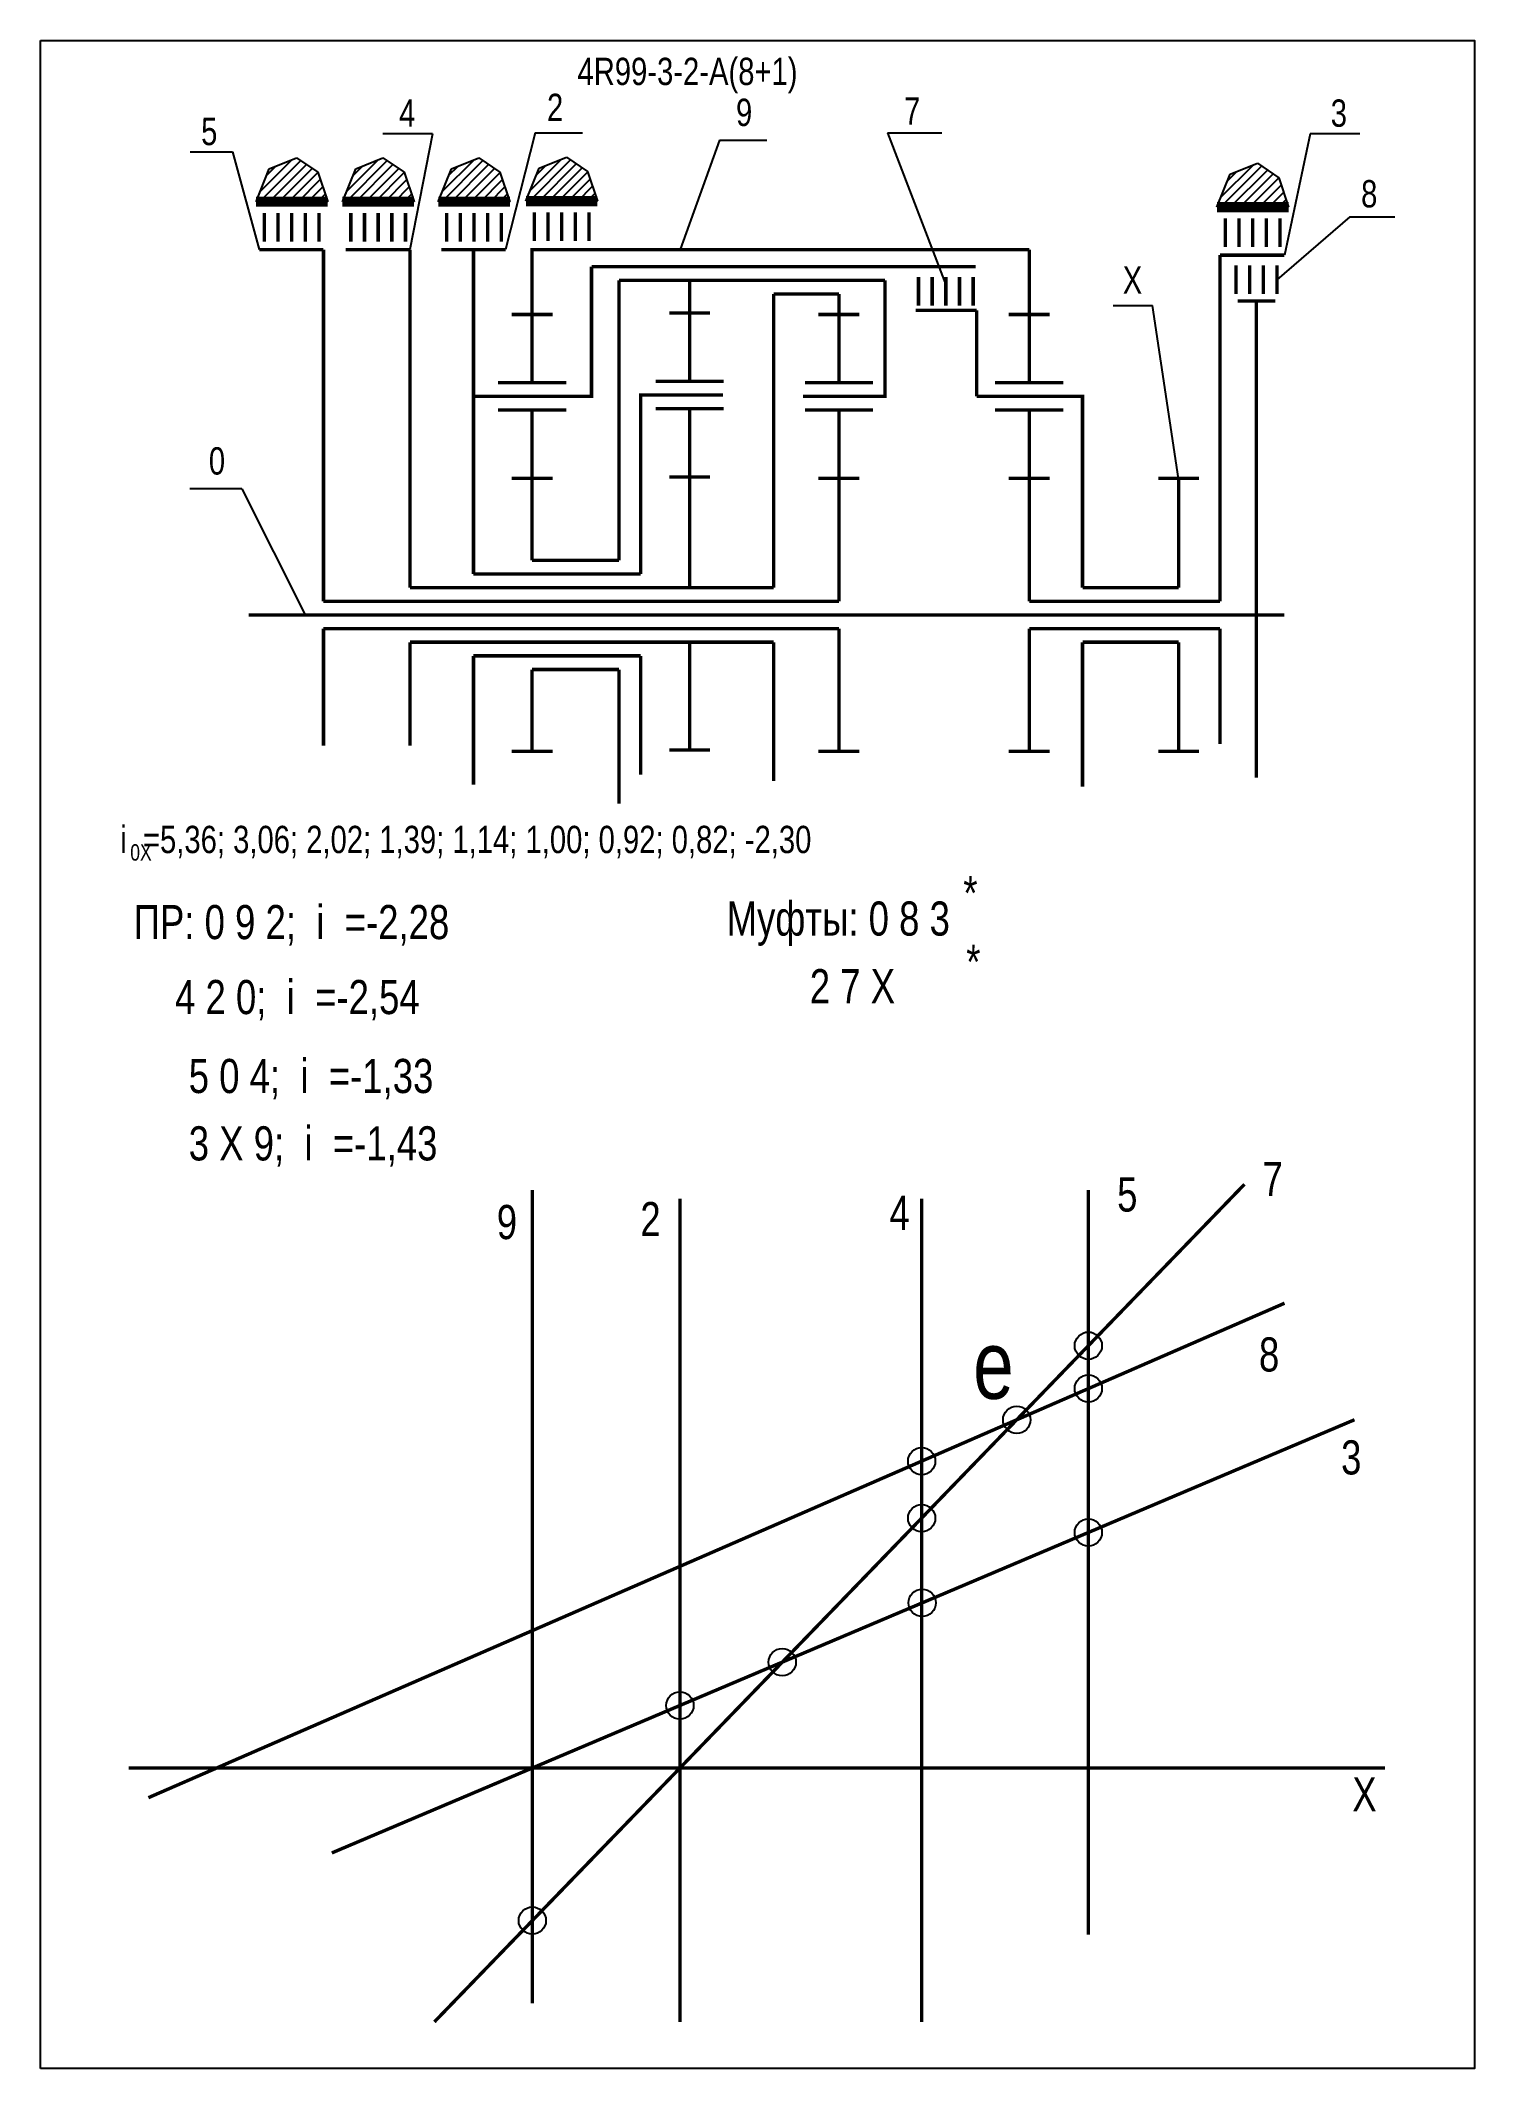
# Model space of a CAD drawing. Extents: x -361 to -151, y 153 to 450.
import ezdxf

# ---------------------------------------------------------------- set-up
doc = ezdxf.new("R2010")
doc.units = 0
doc.header["$LTSCALE"] = 15
doc.layers.add('DIM', color=92, linetype='CONTINUOUS')
doc.layers.add('MAIN', color=5, linetype='CONTINUOUS')
doc.styles.add('AMK', font='amk.shx', dxfattribs={"width": 0.8})

msp = doc.modelspace()

# ---------------------------------------------------------------- hatches: boundary and pattern name
at = {"layer": 'DIM'}
h = msp.add_hatch(dxfattribs=at)
h.set_pattern_fill('_USER', color=0, angle=45, style=0, pattern_type=0)
h.set_pattern_definition([(45, (-77.51, 0.5734), (-0.7071068, 0.7071068), [])])
h.paths.add_polyline_path([(-327.81, 431.09), (-329.75, 426.27), (-319.25, 426.27), (-320.7, 430.59), (-323.82, 432.71)])
h = msp.add_hatch(dxfattribs=at)
h.set_pattern_fill('_USER', color=0, angle=45, style=0, pattern_type=0)
h.set_pattern_definition([(45, (-64.85, 0.5734), (-0.7071068, 0.7071068), [])])
h.paths.add_polyline_path([(-315.15, 431.09), (-317.09, 426.27), (-306.59, 426.27), (-308.04, 430.59), (-311.16, 432.71)])
h = msp.add_hatch(dxfattribs=at)
h.set_pattern_fill('_USER', color=0, angle=45, style=0, pattern_type=0)
h.set_pattern_definition([(45, (-50.8277, 0.5734), (-0.7071068, 0.7071068), [])])
h.paths.add_polyline_path([(-301.12, 431.09), (-303.07, 426.27), (-292.57, 426.27), (-294.02, 430.59), (-297.14, 432.71)])
h = msp.add_hatch(dxfattribs=at)
h.set_pattern_fill('_USER', color=0, angle=45, style=0, pattern_type=0)
h.set_pattern_definition([(45, (-37.993, 0.6651), (-0.7071068, 0.7071068), [])])
h.paths.add_polyline_path([(-288.29, 431.18), (-290.23, 426.36), (-279.74, 426.36), (-281.19, 430.69), (-284.3, 432.8)])
h = msp.add_hatch(dxfattribs=at)
h.set_pattern_fill('_USER', color=0, angle=45, style=0, pattern_type=0)
h.set_pattern_definition([(45, (63.22, -0.2431), (-0.7071068, 0.7071068), [])])
h.paths.add_polyline_path([(-187.08, 430.28), (-189.02, 425.46), (-178.52, 425.46), (-179.97, 429.78), (-183.09, 431.89)])

# ---------------------------------------------------------------- linework, layer by layer
at = {"layer": 'DIM', "color": 0}
for p, q in [((-303.9, 436.21), (-311.16, 436.21)), ((-303.9, 436.21), (-307.21, 419.25)), ((-288.86, 436.36), (-293.19, 419.25)), ((-288.86, 436.36), (-281.95, 436.36)), ((-261.87, 435.28), (-267.65, 419.25)), ((-261.87, 435.28), (-254.95, 435.28)), ((-237.25, 436.35), (-229.3, 436.35)), ((-237.25, 436.35), (-228.72, 414.08)), ((-175.34, 436.21), (-179.14, 418.44)), ((-168.08, 436.21), (-175.34, 436.21)), ((-339.41, 433.59), (-333.19, 433.59)), ((-333.19, 433.59), (-329.28, 419.25)), ((-329.75, 426.27), (-327.81, 431.09)), ((-327.81, 431.09), (-323.82, 432.71)), ((-323.82, 432.71), (-320.7, 430.59)), ((-317.09, 426.27), (-315.15, 431.09)), ((-315.15, 431.09), (-311.16, 432.71)), ((-311.16, 432.71), (-308.04, 430.59)), ((-303.07, 426.27), (-301.12, 431.09)), ((-301.12, 431.09), (-297.14, 432.71)), ((-297.14, 432.71), (-294.02, 430.59)), ((-290.23, 426.36), (-288.29, 431.18)), ((-288.29, 431.18), (-284.3, 432.8)), ((-284.3, 432.8), (-281.19, 430.69)), ((-281.19, 430.69), (-279.74, 426.36)), ((-187.08, 430.28), (-183.09, 431.89)), ((-183.09, 431.89), (-179.97, 429.78)), ((-320.7, 430.59), (-319.25, 426.27)), ((-308.04, 430.59), (-306.59, 426.27)), ((-294.02, 430.59), (-292.57, 426.27)), ((-189.02, 425.46), (-187.08, 430.28)), ((-179.97, 429.78), (-178.52, 425.46)), ((-169.55, 424.05), (-180.22, 414.83)), ((-169.55, 424.05), (-162.98, 424.05)), ((-204.19, 411.06), (-198.47, 411.06)), ((-194.62, 385.75), (-198.47, 411.06)), ((-331.84, 384.23), (-339.44, 384.23)), ((-331.84, 384.23), (-322.57, 365.75))]:
    msp.add_line(p, q, dxfattribs=at)
at = {"layer": 'DIM', "color": 0, "const_width": 0.5}
for points in [[(-319.87, 367.75), (-319.87, 419.25)], [(-307.21, 369.75), (-307.21, 419.25)], [(-297.9, 419.25), (-297.9, 371.75)], [(-289.32, 412.75), (-289.32, 419.25), (-216.5, 419.25)], [(-284.32, 397.75), (-280.61, 397.75), (-280.61, 416.74)], [(-280.61, 416.74), (-224.33, 416.74)], [(-188.55, 367.75), (-188.55, 418.44)], [(-276.58, 414.74), (-237.64, 414.74)], [(-276.58, 414.74), (-276.58, 373.75)], [(-253.94, 412.75), (-244.37, 412.75)], [(-253.94, 412.75), (-253.94, 369.75)], [(-239.6, 397.75), (-237.64, 397.75), (-237.64, 414.74)], [(-233.15, 410.34), (-224.2, 410.34)], [(-224.2, 410.34), (-224.2, 397.75)], [(-185.99, 411.73), (-180.46, 411.73)], [(-183.23, 411.73), (-183.23, 341.93)], [(-270.59, 397.95), (-273.4, 397.95), (-273.4, 371.75)], [(-211.67, 397.75), (-208.7, 397.75), (-208.7, 369.75)], [(-297.9, 371.75), (-273.4, 371.75)], [(-289.32, 373.75), (-276.58, 373.75)], [(-307.21, 369.75), (-253.94, 369.75)], [(-330.81, 365.75), (-179.14, 365.75)], [(-319.87, 367.75), (-244.37, 367.75)], [(-216.5, 367.75), (-188.55, 367.75)], [(-319.87, 363.75), (-244.37, 363.75)], [(-319.87, 346.62), (-319.87, 363.75)], [(-216.5, 363.75), (-188.55, 363.75)], [(-188.55, 346.82), (-188.55, 363.75)], [(-307.21, 346.62), (-307.21, 361.75)], [(-307.21, 361.75), (-253.94, 361.75)], [(-297.9, 359.75), (-273.4, 359.75)], [(-297.9, 359.75), (-297.9, 340.91)], [(-273.4, 359.75), (-273.4, 342.33)], [(-253.94, 361.75), (-253.94, 341.44)], [(-208.7, 361.75), (-208.7, 340.59)], [(-289.32, 357.75), (-276.58, 357.75)], [(-276.58, 357.75), (-276.58, 338.09)], [(-184.99, 282.35), (-303.62, 159.69)], [(-289.28, 281.5), (-289.28, 162.38)], [(-267.66, 159.68), (-267.66, 280.23)], [(-179.11, 264.94), (-345.51, 192.52)], [(-318.65, 184.43), (-168.87, 247.87)], [(-348.42, 196.87), (-164.39, 196.87)]]:
    msp.add_lwpolyline(points, dxfattribs=at)
at = {"layer": 'DIM', "color": 0}
for points in [[(-208.7, 369.75, 0.5, 0.5, 0), (-194.62, 369.75, 0.5, 0.5, 0)], [(-208.7, 361.75, 0.5, 0.5, 0), (-194.62, 361.75, 0.5, 0.5, 0)], [(-232.26, 159.68, 0.5, 0.5, 0), (-232.26, 280.23, 0.5, 0.5, 0)], [(-207.85, 281.5, 0.5, 0.5, 0), (-207.85, 172.47, 0.5, 0.5, 0)]]:
    msp.add_lwpolyline(points, format="xyseb", dxfattribs=at)
for centre in [(-207.85, 258.72), (-207.85, 252.44), (-218.34, 247.87), (-232.26, 241.81), (-232.26, 233.47), (-207.85, 231.36), (-232.19, 221.05), (-252.67, 212.38), (-267.66, 206.02), (-289.28, 174.52)]:
    msp.add_circle(centre, 2, dxfattribs=at)
at = {"layer": 'MAIN'}
for points in [[(-361.31, 152.87), (-361.31, 449.87)], [(-361.3, 449.87), (-151.3, 449.87), (-151.3, 152.87), (-361.3, 152.87)]]:
    msp.add_lwpolyline(points, dxfattribs=at)
at = {"layer": 'MAIN', "color": 0}
for points, const_width in [([(-329.75, 426.27), (-319.25, 426.27)], 1.5), ([(-320.52, 424.62), (-320.52, 420.42)], 0.5), ([(-317.09, 426.27), (-306.59, 426.27)], 1.5), ([(-307.86, 424.62), (-307.86, 420.42)], 0.5), ([(-303.07, 426.27), (-292.57, 426.27)], 1.5), ([(-293.83, 424.62), (-293.83, 420.42)], 0.5), ([(-290.23, 426.36), (-279.74, 426.36)], 1.5), ([(-281, 424.71), (-281, 420.52)], 0.5), ([(-189.02, 425.46), (-178.52, 425.46)], 1.5), ([(-179.79, 423.81), (-179.79, 419.61)], 0.5), ([(-329.28, 419.25), (-319.87, 419.25)], 0.5), ([(-316.62, 419.25), (-307.21, 419.25)], 0.5), ([(-302.6, 419.25), (-293.19, 419.25)], 0.5), ([(-216.5, 399.75), (-216.5, 419.25)], 0.5), ([(-188.55, 418.44), (-179.14, 418.44)], 0.5), ([(-289.32, 409.75), (-289.32, 412.75)], 0.5), ([(-266.24, 409.95), (-266.24, 414.74)], 0.5), ([(-244.37, 409.75), (-244.37, 412.75)], 0.5), ([(-224.72, 415.23), (-224.72, 411.03)], 0.5), ([(-289.32, 409.75), (-292.32, 409.75)], 0.5), ([(-289.32, 399.75), (-289.32, 409.75)], 0.5), ([(-289.32, 409.75), (-286.32, 409.75)], 0.5), ([(-266.24, 409.95), (-269.24, 409.95)], 0.5), ([(-266.24, 399.95), (-266.24, 409.95)], 0.5), ([(-266.24, 409.95), (-263.24, 409.95)], 0.5), ([(-244.37, 409.75), (-247.37, 409.75)], 0.5), ([(-244.37, 399.75), (-244.37, 409.75)], 0.5), ([(-244.37, 409.75), (-241.37, 409.75)], 0.5), ([(-216.5, 409.75), (-219.5, 409.75)], 0.5), ([(-216.5, 409.75), (-213.5, 409.75)], 0.5), ([(-284.32, 397.75), (-297.9, 397.75)], 0.5), ([(-261.37, 397.95), (-270.59, 397.95)], 0.5), ([(-239.6, 397.75), (-249.65, 397.75)], 0.5), ([(-211.67, 397.75), (-224.2, 397.75)], 0.5), ([(-289.32, 395.75), (-294.32, 395.75)], 0.5), ([(-289.32, 385.75), (-289.32, 395.75), (-284.32, 395.75)], 0.5), ([(-266.24, 395.95), (-271.24, 395.95)], 0.5), ([(-266.24, 385.95), (-266.24, 395.95), (-261.24, 395.95)], 0.5), ([(-244.37, 395.75), (-249.37, 395.75)], 0.5), ([(-244.37, 385.75), (-244.37, 395.75), (-239.37, 395.75)], 0.5), ([(-216.5, 395.75), (-221.5, 395.75)], 0.5), ([(-216.5, 385.75), (-216.5, 395.75), (-211.5, 395.75)], 0.5), ([(-266.24, 385.95), (-269.24, 385.95)], 0.5), ([(-266.24, 369.75), (-266.24, 385.95)], 0.5), ([(-266.24, 385.95), (-263.24, 385.95)], 0.5), ([(-289.32, 385.75), (-292.32, 385.75)], 0.5), ([(-289.32, 373.75), (-289.32, 385.75)], 0.5), ([(-289.32, 385.75), (-286.32, 385.75)], 0.5), ([(-244.37, 385.75), (-247.37, 385.75)], 0.5), ([(-244.37, 367.75), (-244.37, 385.75)], 0.5), ([(-244.37, 385.75), (-241.37, 385.75)], 0.5), ([(-216.5, 385.75), (-219.5, 385.75)], 0.5), ([(-216.5, 367.75), (-216.5, 385.75)], 0.5), ([(-216.5, 385.75), (-213.5, 385.75)], 0.5), ([(-194.62, 385.75), (-197.62, 385.75)], 0.5), ([(-194.62, 369.75), (-194.62, 385.75)], 0.5), ([(-194.62, 385.75), (-191.62, 385.75)], 0.5), ([(-244.37, 363.75), (-244.37, 345.75)], 0.5), ([(-216.5, 363.75), (-216.5, 345.75)], 0.5), ([(-266.24, 361.75), (-266.24, 345.95)], 0.5), ([(-194.62, 361.75), (-194.62, 345.75)], 0.5), ([(-289.32, 357.75), (-289.32, 345.75)], 0.5), ([(-289.32, 345.75), (-292.32, 345.75)], 0.5), ([(-289.32, 345.75), (-286.32, 345.75)], 0.5), ([(-266.24, 345.95), (-269.24, 345.95)], 0.5), ([(-266.24, 345.95), (-263.24, 345.95)], 0.5), ([(-244.37, 345.75), (-247.37, 345.75)], 0.5), ([(-244.37, 345.75), (-241.37, 345.75)], 0.5), ([(-216.5, 345.75), (-219.5, 345.75)], 0.5), ([(-216.5, 345.75), (-213.5, 345.75)], 0.5), ([(-194.62, 345.75), (-197.62, 345.75)], 0.5), ([(-194.62, 345.75), (-191.62, 345.75)], 0.5)]:
    msp.add_lwpolyline(points, dxfattribs=dict(at, const_width=const_width))
for points in [[(-328.52, 424.62, 0.5, 0.5, 0), (-328.52, 420.42, 0.5, 0.5, 0)], [(-326.52, 424.62, 0.5, 0.5, 0), (-326.52, 420.42, 0.5, 0.5, 0)], [(-324.52, 424.62, 0.5, 0.5, 0), (-324.52, 420.42, 0.5, 0.5, 0)], [(-322.52, 424.62, 0.5, 0.5, 0), (-322.52, 420.42, 0.5, 0.5, 0)], [(-315.86, 424.62, 0.5, 0.5, 0), (-315.86, 420.42, 0.5, 0.5, 0)], [(-313.86, 424.62, 0.5, 0.5, 0), (-313.86, 420.42, 0.5, 0.5, 0)], [(-311.86, 424.62, 0.5, 0.5, 0), (-311.86, 420.42, 0.5, 0.5, 0)], [(-309.86, 424.62, 0.5, 0.5, 0), (-309.86, 420.42, 0.5, 0.5, 0)], [(-301.83, 424.62, 0.5, 0.5, 0), (-301.83, 420.42, 0.5, 0.5, 0)], [(-299.83, 424.62, 0.5, 0.5, 0), (-299.83, 420.42, 0.5, 0.5, 0)], [(-297.83, 424.62, 0.5, 0.5, 0), (-297.83, 420.42, 0.5, 0.5, 0)], [(-295.83, 424.62, 0.5, 0.5, 0), (-295.83, 420.42, 0.5, 0.5, 0)], [(-289, 424.71, 0.5, 0.5, 0), (-289, 420.52, 0.5, 0.5, 0)], [(-287, 424.71, 0.5, 0.5, 0), (-287, 420.52, 0.5, 0.5, 0)], [(-285, 424.71, 0.5, 0.5, 0), (-285, 420.52, 0.5, 0.5, 0)], [(-283, 424.71, 0.5, 0.5, 0), (-283, 420.52, 0.5, 0.5, 0)], [(-187.79, 423.81, 0.5, 0.5, 0), (-187.79, 419.61, 0.5, 0.5, 0)], [(-185.79, 423.81, 0.5, 0.5, 0), (-185.79, 419.61, 0.5, 0.5, 0)], [(-183.79, 423.81, 0.5, 0.5, 0), (-183.79, 419.61, 0.5, 0.5, 0)], [(-181.79, 423.81, 0.5, 0.5, 0), (-181.79, 419.61, 0.5, 0.5, 0)], [(-186.22, 416.93, 0.5, 0.5, 0), (-186.22, 412.73, 0.5, 0.5, 0)], [(-184.22, 416.93, 0.5, 0.5, 0), (-184.22, 412.73, 0.5, 0.5, 0)], [(-182.22, 416.93, 0.5, 0.5, 0), (-182.22, 412.73, 0.5, 0.5, 0)], [(-180.22, 416.93, 0.5, 0.5, 0), (-180.22, 412.73, 0.5, 0.5, 0)], [(-232.72, 415.23, 0.5, 0.5, 0), (-232.72, 411.03, 0.5, 0.5, 0)], [(-230.72, 415.23, 0.5, 0.5, 0), (-230.72, 411.03, 0.5, 0.5, 0)], [(-228.72, 415.23, 0.5, 0.5, 0), (-228.72, 411.03, 0.5, 0.5, 0)], [(-226.72, 415.23, 0.5, 0.5, 0), (-226.72, 411.03, 0.5, 0.5, 0)], [(-284.32, 399.75, 0.5, 0.5, 0), (-294.32, 399.75, 0.5, 0.5, 0)], [(-261.24, 399.95, 0.5, 0.5, 0), (-271.24, 399.95, 0.5, 0.5, 0)], [(-239.37, 399.75, 0.5, 0.5, 0), (-249.37, 399.75, 0.5, 0.5, 0)], [(-211.5, 399.75, 0.5, 0.5, 0), (-221.5, 399.75, 0.5, 0.5, 0)]]:
    msp.add_lwpolyline(points, format="xyseb", dxfattribs=at)

# ---------------------------------------------------------------- texts
at = {"layer": 'DIM', "color": 0, "style": 'AMK', "width": 0.8}
for s, height, p in [('4R99-3-2-A(8+1)', 4, (-282.67, 443.35)), ('4', 4, (-308.8, 437.24)), ('2', 4, (-287.13, 438.08)), ('9', 4, (-259.45, 437.35)), ('7', 4, (-234.84, 437.53)), ('3', 4, (-172.35, 437.24)), ('5', 4, (-337.79, 434.55)), ('8', 4, (-167.9, 425.43)), ('X', 4, (-202.81, 412.79)), ('0', 4, (-336.66, 386.3)), ('i  =5,36; 3,06; 2,02; 1,39; 1,14; 1,00; 0,92; 0,82; -2,30', 4, (-349.64, 330.86)), ('0X', 2.4, (-348.17, 329.76)), ('*', 5, (-226.16, 322.51)), ('Муфты: 0 8 3', 5, (-260.82, 318.78)), (' ПР: 0 9 2;  i  =-2,28', 5, (-349.15, 318.26)), ('*', 5, (-225.73, 312.44)), ('     4 2 0;  i  =-2,54', 5, (-349.04, 307.28)), ('       2 7 X', 5, (-259.05, 308.87)), ('    5 0 4;  i  =-1,33', 5, (-345.55, 295.72)), ('    3 X 9;  i  =-1,43', 5, (-345.55, 285.85)), ('7', 5, (-182.34, 280.62)), ('5', 5, (-203.63, 278.36)), ('9', 5, (-294.49, 274.33)), ('2', 5, (-273.46, 274.76)), ('4', 5, (-236.99, 275.68)), ('e', 10, (-224.72, 250.94)), ('8', 5, (-182.86, 254.94)), ('3', 5, (-170.83, 239.86)), ('X', 5, (-169.19, 190.52))]:
    msp.add_text(s, height=height, dxfattribs=at).set_placement(p)

doc.saveas('drawing.dxf')
